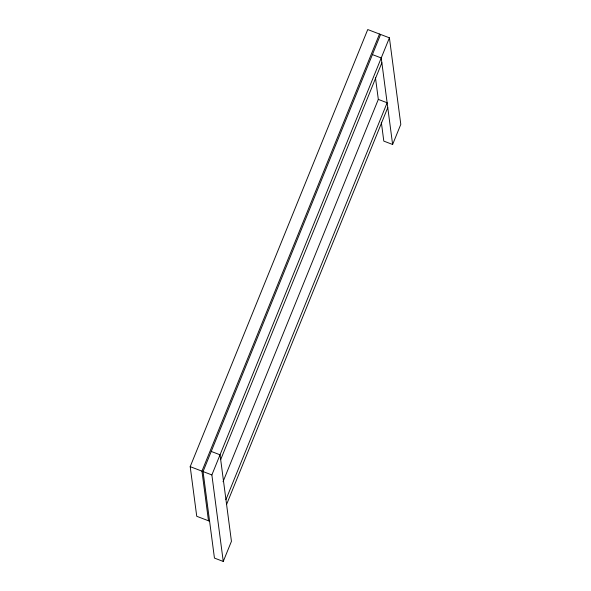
<?xml version="1.0" encoding="UTF-8"?>
<svg xmlns="http://www.w3.org/2000/svg" width="591" height="591" viewBox="0 0 591 591"><rect width="100%" height="100%" fill="white"/><g stroke="black" fill="none" stroke-linecap="round" stroke-linejoin="round"><path stroke-width="0.89" d="M209.591 521.203L196.737 516.29L190.199 466.654L367.742 29.55L389.41 37.824L400.801 124.346L392.623 144.477L383.81 141.109L381.321 122.219M379.496 34.042L201.952 471.145L208.49 520.782M380.597 34.455L203.053 471.566L214.444 558.081L223.258 561.45L231.436 541.319L220.044 454.804L211.231 451.435M223.258 561.45L211.866 474.928L389.41 37.824M220.679 459.628L381.867 62.779M223.036 481.709L378.321 99.399L375.448 77.591M225.947 499.609L387.135 102.768L378.321 99.399M226.582 504.441L387.77 107.592M372.419 54.586L381.232 57.955L392.623 144.477M190.199 466.654L211.866 474.928"/></g></svg>
